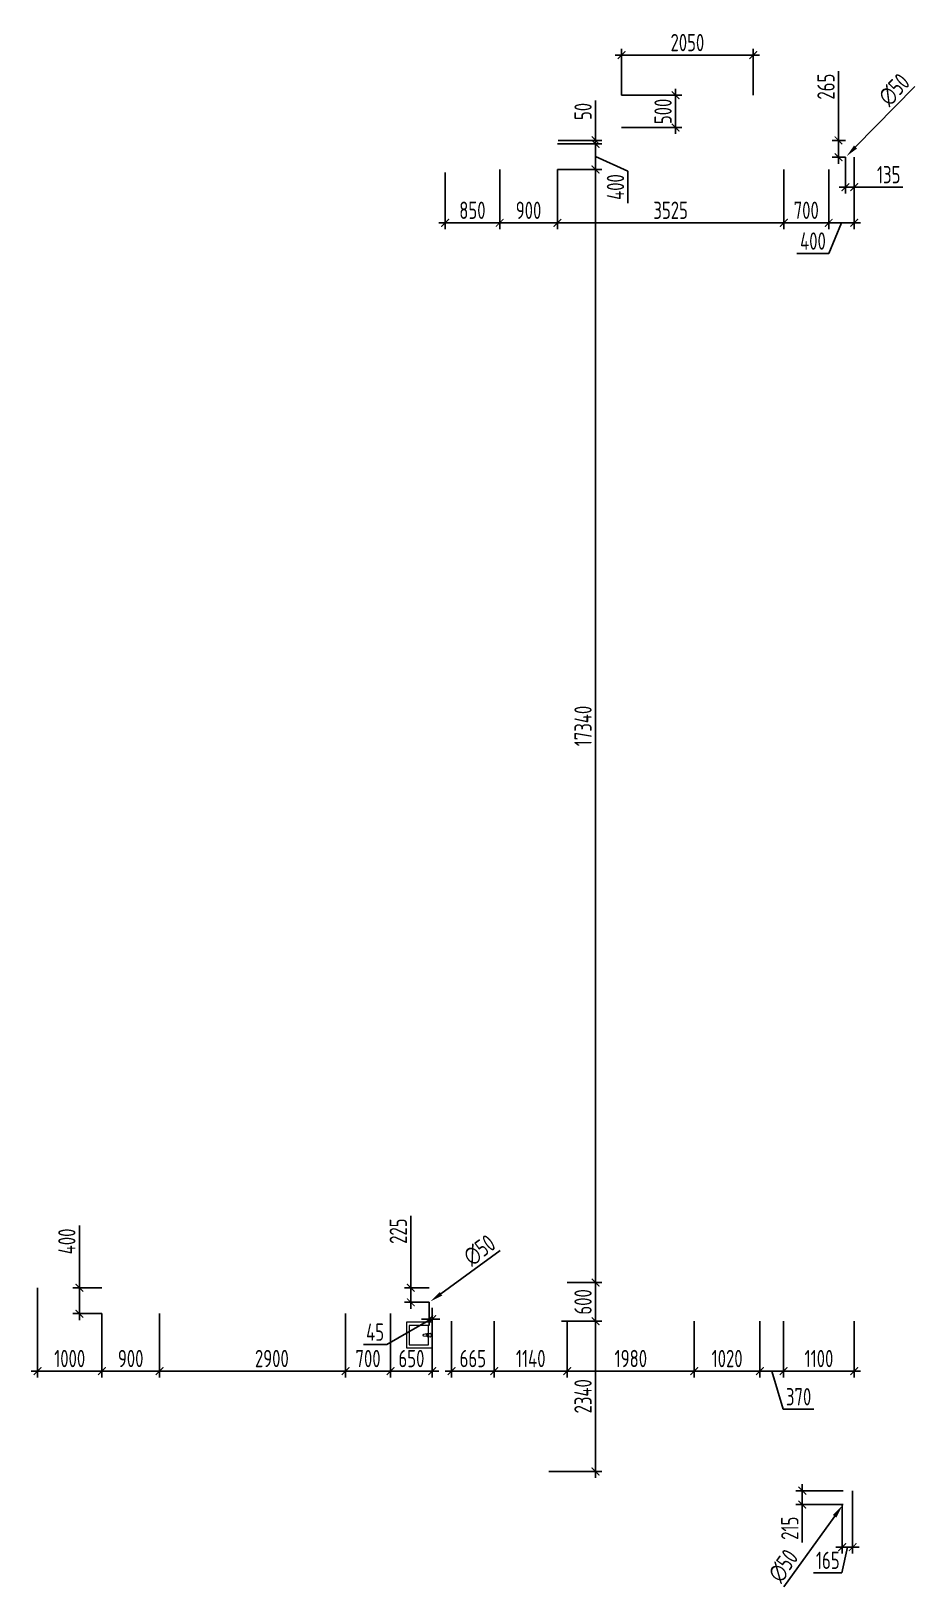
# Model space of a CAD drawing. Header units: millimetres. Extents: x -346952 to 536090, y 55086 to 131231.
# Drawn here: x -76866 to -63020, y 59866 to 84186 of the extents above; entities that cross this region are included whole.
import ezdxf

# ---------------------------------------------------------------- set-up
doc = ezdxf.new("R2010")
doc.units = ezdxf.units.MM
doc.layers.add('АР_Размеры нов.', color=15, linetype='Continuous', lineweight=0)
doc.layers.add('Сан.техника', color=153, linetype='Continuous', lineweight=9)
doc.layers.add('РАЗМЕРЫ КРОВЛИ ОВ', color=204, linetype='Continuous')
doc.layers.get('0').off()
doc.layers.get('АР_Размеры нов.').off()
doc.styles.add('ISOCPEUR', font='isocpeur.ttf', dxfattribs={"width": 0.7})
doc.dimstyles.new('R_100', dxfattribs={"dimtxt": 270, "dimasz": 120, "dimexe": 100, "dimexo": 0, "dimgap": 60, "dimtad": 1, "dimdec": 0, "dimrnd": 5, "dimzin": 0, "dimdsep": 46, "dimtxsty": 'ISOCPEUR', "dimblk": 'ARCHTICK', "dimcen": 0, "dimdle": 100, "dimclrd": 256, "dimclre": 256, "dimclrt": 256, "dimadec": 0, "dimazin": 0, "dimtfac": 2, "dimtdec": 0, "dimtofl": 0, "dimtmove": 1, "dimatfit": 3, "dimfxl": 1, "dimtvp": 3, "dimtolj": 1, "dimtzin": 0, "dimarcsym": 0})

# ---------------------------------------------------------------- blocks, each defined once
blk = doc.blocks.new('сан.техника')
at = {"layer": 'Сан.техника', "linetype": 'Continuous', "lineweight": 5}
for p, q in [((-27, 168), (-79, 161)), ((-27, 168), (-79, 161)), ((-79, 139), (-27, 132)), ((-79, 139), (-27, 132)), ((25, 175), (-17, 171)), ((25, 175), (-17, 171)), ((-17, 129), (25, 125)), ((-17, 129), (25, 125)), ((-15, 164), (0, 164)), ((-15, 164), (0, 164)), ((0, 136), (-15, 136)), ((0, 136), (-15, 136)), ((0, 164), (0, 136)), ((0, 164), (0, 136))]:
    blk.add_line(p, q, dxfattribs=at)
for points in [[(59, 350), (-341, 350), (-341, -50), (59, -50)], [(0, 300), (-300, 300), (-300, 0), (0, 0)], [(0, 300), (-300, 300), (-300, 0), (0, 0)]]:
    blk.add_lwpolyline(points, close=True, dxfattribs=at)
for centre, radius, start, end in [((-78, 150), 11.2, 97.1386, 262.8608), ((-78, 150), 11.2, 97.1386, 262.8608), ((-15, 150), 21.1, 122.7707, 237.2287), ((-15, 150), 21.1, 122.7707, 237.2287), ((-15, 150), 13.6, 89.9997, 269.9997), ((-15, 150), 13.6, 89.9997, 269.9997), ((-15, 150), 21.1, 95.1693, 122.7707), ((-15, 150), 21.1, 95.1693, 122.7707), ((-15, 150), 21.1, 237.2287, 264.8301), ((-15, 150), 21.1, 237.2287, 264.8301), ((25, 150), 25, 269.9997, 89.9997), ((25, 150), 25, 269.9997, 89.9997)]:
    blk.add_arc(centre, radius, start, end, dxfattribs=at)
blk = doc.blocks.new('*D3092')
at = {"layer": 'РАЗМЕРЫ КРОВЛИ ОВ', "lineweight": -2, "transparency": 16777216}
blk.add_line((-69556, 65194), (-70481, 64522), dxfattribs=at)
at = {"layer": 'РАЗМЕРЫ КРОВЛИ ОВ', "transparency": 16777216}
blk.add_solid([(-70500, 64549), (-70461, 64495), (-70642, 64404)], dxfattribs=at)
at = {"layer": 'РАЗМЕРЫ КРОВЛИ ОВ', "transparency": 16777216, "insert": (-69880, 65200), "char_height": 270, "attachment_point": 5, "rotation": 36.0131, "style": 'ISOCPEUR'}
blk.add_mtext('\\A1;∅50', dxfattribs=at)
blk = doc.blocks.new('_ArchTick')
at = {"color": 0, "linetype": 'ByBlock', "const_width": 0.15}
blk.add_lwpolyline([(-0.5, -0.5), (0.5, 0.5)], dxfattribs=at)
blk = doc.blocks.new('*D3093')
at = {"layer": 'РАЗМЕРЫ КРОВЛИ ОВ', "lineweight": -2, "transparency": 16777216}
blk.add_line((-65140, 59961), (-64346, 61058), dxfattribs=at)
at = {"layer": 'РАЗМЕРЫ КРОВЛИ ОВ', "transparency": 16777216}
blk.add_solid([(-64373, 61077), (-64319, 61038), (-64229, 61220)], dxfattribs=at)
at = {"layer": 'РАЗМЕРЫ КРОВЛИ ОВ', "transparency": 16777216, "insert": (-65146, 60285), "char_height": 270, "attachment_point": 5, "rotation": 54.1047, "style": 'ISOCPEUR'}
blk.add_mtext('\\A1;∅50', dxfattribs=at)
blk = doc.blocks.new('*D3125')
at = {"layer": 'РАЗМЕРЫ КРОВЛИ ОВ', "lineweight": -2, "transparency": 16777216}
for p, q in [((-64178, 82223), (-64178, 81657)), ((-64041, 82223), (-64041, 81657)), ((-64278, 81757), (-63941, 81757)), ((-63283, 81757), (-64041, 81757))]:
    blk.add_line(p, q, dxfattribs=at)
at = {"layer": 'РАЗМЕРЫ КРОВЛИ ОВ', "lineweight": -2, "transparency": 16777216, "xscale": 120, "yscale": 120, "zscale": 120, "rotation": 180}
blk.add_blockref('_ArchTick', (-64178, 81757), dxfattribs=at)
at = {"layer": 'РАЗМЕРЫ КРОВЛИ ОВ', "lineweight": -2, "transparency": 16777216, "xscale": 120, "yscale": 120, "zscale": 120}
blk.add_blockref('_ArchTick', (-64041, 81757), dxfattribs=at)
at = {"layer": 'РАЗМЕРЫ КРОВЛИ ОВ', "transparency": 16777216, "insert": (-63504, 81952), "char_height": 270, "attachment_point": 5, "style": 'ISOCPEUR'}
blk.add_mtext('\\A1;135', dxfattribs=at)
blk = doc.blocks.new('*D3124')
at = {"layer": 'РАЗМЕРЫ КРОВЛИ ОВ', "lineweight": -2, "transparency": 16777216}
for p, q in [((-64286, 83563), (-64286, 82486)), ((-64178, 82486), (-64386, 82486)), ((-64286, 82123), (-64286, 82586)), ((-64178, 82223), (-64386, 82223))]:
    blk.add_line(p, q, dxfattribs=at)
at = {"layer": 'РАЗМЕРЫ КРОВЛИ ОВ', "lineweight": -2, "transparency": 16777216, "xscale": 120, "yscale": 120, "zscale": 120}
for p, rotation in [((-64286, 82486), 90), ((-64286, 82223), 270)]:
    blk.add_blockref('_ArchTick', p, dxfattribs=dict(at, rotation=rotation))
at = {"layer": 'РАЗМЕРЫ КРОВЛИ ОВ', "transparency": 16777216, "insert": (-64481, 83323), "char_height": 270, "attachment_point": 5, "rotation": 90, "style": 'ISOCPEUR'}
blk.add_mtext('\\A1;265', dxfattribs=at)
blk = doc.blocks.new('*D3126')
at = {"layer": 'РАЗМЕРЫ КРОВЛИ ОВ', "lineweight": -2, "transparency": 16777216}
blk.add_line((-63098, 83323), (-64020, 82383), dxfattribs=at)
at = {"layer": 'РАЗМЕРЫ КРОВЛИ ОВ', "transparency": 16777216}
blk.add_solid([(-64044, 82406), (-63996, 82360), (-64160, 82240)], dxfattribs=at)
at = {"layer": 'РАЗМЕРЫ КРОВЛИ ОВ', "transparency": 16777216, "insert": (-63418, 83275), "char_height": 270, "attachment_point": 5, "rotation": 45.5478, "style": 'ISOCPEUR'}
blk.add_mtext('\\A1;∅50', dxfattribs=at)
blk = doc.blocks.new('*D3222')
at = {"layer": 'РАЗМЕРЫ КРОВЛИ ОВ', "lineweight": -2, "transparency": 16777216}
for p, q in [((-68072, 81933), (-68072, 82533)), ((-68666, 82433), (-67972, 82433)), ((-68072, 82233), (-67567, 82008)), ((-68666, 82033), (-67972, 82033)), ((-67567, 82008), (-67567, 81510))]:
    blk.add_line(p, q, dxfattribs=at)
at = {"layer": 'РАЗМЕРЫ КРОВЛИ ОВ', "lineweight": -2, "transparency": 16777216, "xscale": 120, "yscale": 120, "zscale": 120}
for p, rotation in [((-68072, 82433), 90), ((-68072, 82033), 270)]:
    blk.add_blockref('_ArchTick', p, dxfattribs=dict(at, rotation=rotation))
at = {"layer": 'РАЗМЕРЫ КРОВЛИ ОВ', "transparency": 16777216, "insert": (-67762, 81759), "char_height": 270, "attachment_point": 5, "rotation": 90, "style": 'ISOCPEUR'}
blk.add_mtext('\\A1;400', dxfattribs=at)
blk = doc.blocks.new('*D3223')
at = {"layer": 'РАЗМЕРЫ КРОВЛИ ОВ', "lineweight": -2, "transparency": 16777216}
for p, q in [((-68072, 83109), (-68072, 82486)), ((-68652, 82486), (-67972, 82486)), ((-68072, 82486), (-68072, 82606)), ((-68072, 82433), (-68072, 82486)), ((-68666, 82433), (-67972, 82433)), ((-68072, 82433), (-68072, 82313))]:
    blk.add_line(p, q, dxfattribs=at)
at = {"layer": 'РАЗМЕРЫ КРОВЛИ ОВ', "lineweight": -2, "transparency": 16777216, "xscale": 120, "yscale": 120, "zscale": 120}
for p, rotation in [((-68072, 82486), 270), ((-68072, 82433), 90)]:
    blk.add_blockref('_ArchTick', p, dxfattribs=dict(at, rotation=rotation))
at = {"layer": 'РАЗМЕРЫ КРОВЛИ ОВ', "transparency": 16777216, "insert": (-68267, 82936), "char_height": 270, "attachment_point": 5, "rotation": 90, "style": 'ISOCPEUR'}
blk.add_mtext('\\A1;50', dxfattribs=at)
blk = doc.blocks.new('*D3224')
at = {"layer": 'РАЗМЕРЫ КРОВЛИ ОВ', "lineweight": -2, "transparency": 16777216}
for p, q in [((-70416, 81984), (-70416, 81102)), ((-69566, 82033), (-69566, 81102)), ((-69466, 81202), (-70516, 81202))]:
    blk.add_line(p, q, dxfattribs=at)
at = {"layer": 'РАЗМЕРЫ КРОВЛИ ОВ', "lineweight": -2, "transparency": 16777216, "xscale": 120, "yscale": 120, "zscale": 120, "rotation": 180}
blk.add_blockref('_ArchTick', (-70416, 81202), dxfattribs=at)
at = {"layer": 'РАЗМЕРЫ КРОВЛИ ОВ', "lineweight": -2, "transparency": 16777216, "xscale": 120, "yscale": 120, "zscale": 120}
blk.add_blockref('_ArchTick', (-69566, 81202), dxfattribs=at)
at = {"layer": 'РАЗМЕРЫ КРОВЛИ ОВ', "transparency": 16777216, "insert": (-69991, 81397), "char_height": 270, "attachment_point": 5, "style": 'ISOCPEUR'}
blk.add_mtext('\\A1;850', dxfattribs=at)
blk = doc.blocks.new('*D3225')
at = {"layer": 'РАЗМЕРЫ КРОВЛИ ОВ', "lineweight": -2, "transparency": 16777216}
for p, q in [((-69566, 82033), (-69566, 81102)), ((-68666, 82033), (-68666, 81102)), ((-69666, 81202), (-68566, 81202))]:
    blk.add_line(p, q, dxfattribs=at)
at = {"layer": 'РАЗМЕРЫ КРОВЛИ ОВ', "lineweight": -2, "transparency": 16777216, "xscale": 120, "yscale": 120, "zscale": 120, "rotation": 180}
blk.add_blockref('_ArchTick', (-69566, 81202), dxfattribs=at)
at = {"layer": 'РАЗМЕРЫ КРОВЛИ ОВ', "lineweight": -2, "transparency": 16777216, "xscale": 120, "yscale": 120, "zscale": 120}
blk.add_blockref('_ArchTick', (-68666, 81202), dxfattribs=at)
at = {"layer": 'РАЗМЕРЫ КРОВЛИ ОВ', "transparency": 16777216, "insert": (-69116, 81397), "char_height": 270, "attachment_point": 5, "style": 'ISOCPEUR'}
blk.add_mtext('\\A1;900', dxfattribs=at)
blk = doc.blocks.new('*D3226')
at = {"layer": 'РАЗМЕРЫ КРОВЛИ ОВ', "lineweight": -2, "transparency": 16777216}
for p, q in [((-68666, 82033), (-68666, 81102)), ((-65139, 82033), (-65139, 81102)), ((-68766, 81202), (-65039, 81202))]:
    blk.add_line(p, q, dxfattribs=at)
at = {"layer": 'РАЗМЕРЫ КРОВЛИ ОВ', "lineweight": -2, "transparency": 16777216, "xscale": 120, "yscale": 120, "zscale": 120, "rotation": 180}
blk.add_blockref('_ArchTick', (-68666, 81202), dxfattribs=at)
at = {"layer": 'РАЗМЕРЫ КРОВЛИ ОВ', "lineweight": -2, "transparency": 16777216, "xscale": 120, "yscale": 120, "zscale": 120}
blk.add_blockref('_ArchTick', (-65139, 81202), dxfattribs=at)
at = {"layer": 'РАЗМЕРЫ КРОВЛИ ОВ', "transparency": 16777216, "insert": (-66902, 81397), "char_height": 270, "attachment_point": 5, "style": 'ISOCPEUR'}
blk.add_mtext('\\A1;3525', dxfattribs=at)
blk = doc.blocks.new('*D3227')
at = {"layer": 'РАЗМЕРЫ КРОВЛИ ОВ', "lineweight": -2, "transparency": 16777216}
for p, q in [((-65139, 82033), (-65139, 81102)), ((-64439, 82033), (-64439, 81102)), ((-65239, 81202), (-64339, 81202))]:
    blk.add_line(p, q, dxfattribs=at)
at = {"layer": 'РАЗМЕРЫ КРОВЛИ ОВ', "lineweight": -2, "transparency": 16777216, "xscale": 120, "yscale": 120, "zscale": 120, "rotation": 180}
blk.add_blockref('_ArchTick', (-65139, 81202), dxfattribs=at)
at = {"layer": 'РАЗМЕРЫ КРОВЛИ ОВ', "lineweight": -2, "transparency": 16777216, "xscale": 120, "yscale": 120, "zscale": 120}
blk.add_blockref('_ArchTick', (-64439, 81202), dxfattribs=at)
at = {"layer": 'РАЗМЕРЫ КРОВЛИ ОВ', "transparency": 16777216, "insert": (-64789, 81397), "char_height": 270, "attachment_point": 5, "style": 'ISOCPEUR'}
blk.add_mtext('\\A1;700', dxfattribs=at)
blk = doc.blocks.new('*D3228')
at = {"layer": 'РАЗМЕРЫ КРОВЛИ ОВ', "lineweight": -2, "transparency": 16777216}
for p, q in [((-64439, 82033), (-64439, 81102)), ((-64041, 81903), (-64041, 81102)), ((-64539, 81202), (-63941, 81202)), ((-64240, 81202), (-64435, 80723)), ((-64435, 80723), (-64933, 80723))]:
    blk.add_line(p, q, dxfattribs=at)
at = {"layer": 'РАЗМЕРЫ КРОВЛИ ОВ', "lineweight": -2, "transparency": 16777216, "xscale": 120, "yscale": 120, "zscale": 120, "rotation": 180}
blk.add_blockref('_ArchTick', (-64439, 81202), dxfattribs=at)
at = {"layer": 'РАЗМЕРЫ КРОВЛИ ОВ', "lineweight": -2, "transparency": 16777216, "xscale": 120, "yscale": 120, "zscale": 120}
blk.add_blockref('_ArchTick', (-64041, 81202), dxfattribs=at)
at = {"layer": 'РАЗМЕРЫ КРОВЛИ ОВ', "transparency": 16777216, "insert": (-64684, 80918), "char_height": 270, "attachment_point": 5, "style": 'ISOCPEUR'}
blk.add_mtext('\\A1;400', dxfattribs=at)
blk = doc.blocks.new('*D3281')
at = {"layer": 'РАЗМЕРЫ КРОВЛИ ОВ', "lineweight": -2, "transparency": 16777216}
for p, q in [((-76766, 64616), (-76766, 63219)), ((-75765, 64215), (-75765, 63219)), ((-76866, 63319), (-75665, 63319))]:
    blk.add_line(p, q, dxfattribs=at)
at = {"layer": 'РАЗМЕРЫ КРОВЛИ ОВ', "lineweight": -2, "transparency": 16777216, "xscale": 120, "yscale": 120, "zscale": 120, "rotation": 180}
blk.add_blockref('_ArchTick', (-76766, 63319), dxfattribs=at)
at = {"layer": 'РАЗМЕРЫ КРОВЛИ ОВ', "lineweight": -2, "transparency": 16777216, "xscale": 120, "yscale": 120, "zscale": 120}
blk.add_blockref('_ArchTick', (-75765, 63319), dxfattribs=at)
at = {"layer": 'РАЗМЕРЫ КРОВЛИ ОВ', "transparency": 16777216, "insert": (-76266, 63514), "char_height": 270, "attachment_point": 5, "style": 'ISOCPEUR'}
blk.add_mtext('\\A1;1000', dxfattribs=at)
blk = doc.blocks.new('*D3282')
at = {"layer": 'РАЗМЕРЫ КРОВЛИ ОВ', "lineweight": -2, "transparency": 16777216}
for p, q in [((-75765, 64215), (-75765, 63219)), ((-74866, 64215), (-74866, 63219)), ((-75865, 63319), (-74766, 63319))]:
    blk.add_line(p, q, dxfattribs=at)
at = {"layer": 'РАЗМЕРЫ КРОВЛИ ОВ', "lineweight": -2, "transparency": 16777216, "xscale": 120, "yscale": 120, "zscale": 120, "rotation": 180}
blk.add_blockref('_ArchTick', (-75765, 63319), dxfattribs=at)
at = {"layer": 'РАЗМЕРЫ КРОВЛИ ОВ', "lineweight": -2, "transparency": 16777216, "xscale": 120, "yscale": 120, "zscale": 120}
blk.add_blockref('_ArchTick', (-74866, 63319), dxfattribs=at)
at = {"layer": 'РАЗМЕРЫ КРОВЛИ ОВ', "transparency": 16777216, "insert": (-75316, 63514), "char_height": 270, "attachment_point": 5, "style": 'ISOCPEUR'}
blk.add_mtext('\\A1;900', dxfattribs=at)
blk = doc.blocks.new('*D3283')
at = {"layer": 'РАЗМЕРЫ КРОВЛИ ОВ', "lineweight": -2, "transparency": 16777216}
for p, q in [((-74866, 64215), (-74866, 63219)), ((-71967, 64213), (-71967, 63219)), ((-74966, 63319), (-71867, 63319))]:
    blk.add_line(p, q, dxfattribs=at)
at = {"layer": 'РАЗМЕРЫ КРОВЛИ ОВ', "lineweight": -2, "transparency": 16777216, "xscale": 120, "yscale": 120, "zscale": 120, "rotation": 180}
blk.add_blockref('_ArchTick', (-74866, 63319), dxfattribs=at)
at = {"layer": 'РАЗМЕРЫ КРОВЛИ ОВ', "lineweight": -2, "transparency": 16777216, "xscale": 120, "yscale": 120, "zscale": 120}
blk.add_blockref('_ArchTick', (-71967, 63319), dxfattribs=at)
at = {"layer": 'РАЗМЕРЫ КРОВЛИ ОВ', "transparency": 16777216, "insert": (-73116, 63514), "char_height": 270, "attachment_point": 5, "style": 'ISOCPEUR'}
blk.add_mtext('\\A1;2900', dxfattribs=at)
blk = doc.blocks.new('*D3284')
at = {"layer": 'РАЗМЕРЫ КРОВЛИ ОВ', "lineweight": -2, "transparency": 16777216}
for p, q in [((-71967, 64213), (-71967, 63219)), ((-71267, 64215), (-71267, 63219)), ((-72067, 63319), (-71167, 63319))]:
    blk.add_line(p, q, dxfattribs=at)
at = {"layer": 'РАЗМЕРЫ КРОВЛИ ОВ', "lineweight": -2, "transparency": 16777216, "xscale": 120, "yscale": 120, "zscale": 120, "rotation": 180}
blk.add_blockref('_ArchTick', (-71967, 63319), dxfattribs=at)
at = {"layer": 'РАЗМЕРЫ КРОВЛИ ОВ', "lineweight": -2, "transparency": 16777216, "xscale": 120, "yscale": 120, "zscale": 120}
blk.add_blockref('_ArchTick', (-71267, 63319), dxfattribs=at)
at = {"layer": 'РАЗМЕРЫ КРОВЛИ ОВ', "transparency": 16777216, "insert": (-71617, 63514), "char_height": 270, "attachment_point": 5, "style": 'ISOCPEUR'}
blk.add_mtext('\\A1;700', dxfattribs=at)
blk = doc.blocks.new('*D3285')
at = {"layer": 'РАЗМЕРЫ КРОВЛИ ОВ', "lineweight": -2, "transparency": 16777216}
for p, q in [((-71267, 64215), (-71267, 63219)), ((-70616, 64197), (-70616, 63219)), ((-71367, 63319), (-70516, 63319))]:
    blk.add_line(p, q, dxfattribs=at)
at = {"layer": 'РАЗМЕРЫ КРОВЛИ ОВ', "lineweight": -2, "transparency": 16777216, "xscale": 120, "yscale": 120, "zscale": 120, "rotation": 180}
blk.add_blockref('_ArchTick', (-71267, 63319), dxfattribs=at)
at = {"layer": 'РАЗМЕРЫ КРОВЛИ ОВ', "lineweight": -2, "transparency": 16777216, "xscale": 120, "yscale": 120, "zscale": 120}
blk.add_blockref('_ArchTick', (-70616, 63319), dxfattribs=at)
at = {"layer": 'РАЗМЕРЫ КРОВЛИ ОВ', "transparency": 16777216, "insert": (-70941, 63514), "char_height": 270, "attachment_point": 5, "style": 'ISOCPEUR'}
blk.add_mtext('\\A1;650', dxfattribs=at)
blk = doc.blocks.new('*D3286')
at = {"layer": 'РАЗМЕРЫ КРОВЛИ ОВ', "lineweight": -2, "transparency": 16777216}
for p, q in [((-76115, 65587), (-76115, 64615)), ((-76115, 64113), (-76115, 64715)), ((-75766, 64615), (-76215, 64615)), ((-75766, 64213), (-76215, 64213))]:
    blk.add_line(p, q, dxfattribs=at)
at = {"layer": 'РАЗМЕРЫ КРОВЛИ ОВ', "lineweight": -2, "transparency": 16777216, "xscale": 120, "yscale": 120, "zscale": 120}
for p, rotation in [((-76115, 64615), 90), ((-76115, 64213), 270)]:
    blk.add_blockref('_ArchTick', p, dxfattribs=dict(at, rotation=rotation))
at = {"layer": 'РАЗМЕРЫ КРОВЛИ ОВ', "transparency": 16777216, "insert": (-76310, 65338), "char_height": 270, "attachment_point": 5, "rotation": 90, "style": 'ISOCPEUR'}
blk.add_mtext('\\A1;400', dxfattribs=at)
blk = doc.blocks.new('*D3287')
at = {"layer": 'РАЗМЕРЫ КРОВЛИ ОВ', "lineweight": -2, "transparency": 16777216}
for p, q in [((-70951, 65738), (-70951, 64616)), ((-70951, 64290), (-70951, 64716)), ((-70663, 64616), (-71051, 64616)), ((-70663, 64390), (-71051, 64390))]:
    blk.add_line(p, q, dxfattribs=at)
at = {"layer": 'РАЗМЕРЫ КРОВЛИ ОВ', "lineweight": -2, "transparency": 16777216, "xscale": 120, "yscale": 120, "zscale": 120}
for p, rotation in [((-70951, 64616), 90), ((-70951, 64390), 270)]:
    blk.add_blockref('_ArchTick', p, dxfattribs=dict(at, rotation=rotation))
at = {"layer": 'РАЗМЕРЫ КРОВЛИ ОВ', "transparency": 16777216, "insert": (-71146, 65498), "char_height": 270, "attachment_point": 5, "rotation": 90, "style": 'ISOCPEUR'}
blk.add_mtext('\\A1;225', dxfattribs=at)
blk = doc.blocks.new('*D3288')
at = {"layer": 'РАЗМЕРЫ КРОВЛИ ОВ', "lineweight": -2, "transparency": 16777216}
for p, q in [((-70663, 64390), (-70663, 64028)), ((-70616, 64303), (-70616, 64028)), ((-70639, 64128), (-71324, 63730)), ((-70663, 64128), (-70783, 64128)), ((-70663, 64128), (-70616, 64128)), ((-70616, 64128), (-70496, 64128)), ((-71324, 63730), (-71690, 63730))]:
    blk.add_line(p, q, dxfattribs=at)
at = {"layer": 'РАЗМЕРЫ КРОВЛИ ОВ', "lineweight": -2, "transparency": 16777216, "xscale": 120, "yscale": 120, "zscale": 120}
blk.add_blockref('_ArchTick', (-70663, 64128), dxfattribs=at)
at = {"layer": 'РАЗМЕРЫ КРОВЛИ ОВ', "lineweight": -2, "transparency": 16777216, "xscale": 120, "yscale": 120, "zscale": 120, "rotation": 180}
blk.add_blockref('_ArchTick', (-70616, 64128), dxfattribs=at)
at = {"layer": 'РАЗМЕРЫ КРОВЛИ ОВ', "transparency": 16777216, "insert": (-71507, 63925), "char_height": 270, "attachment_point": 5, "style": 'ISOCPEUR'}
blk.add_mtext('\\A1;45', dxfattribs=at)
blk = doc.blocks.new('*D3289')
at = {"layer": 'РАЗМЕРЫ КРОВЛИ ОВ', "lineweight": -2, "transparency": 16777216}
for p, q in [((-70316, 64096), (-70316, 63219)), ((-69652, 64096), (-69652, 63219)), ((-69552, 63319), (-70416, 63319))]:
    blk.add_line(p, q, dxfattribs=at)
at = {"layer": 'РАЗМЕРЫ КРОВЛИ ОВ', "lineweight": -2, "transparency": 16777216, "xscale": 120, "yscale": 120, "zscale": 120, "rotation": 180}
blk.add_blockref('_ArchTick', (-70316, 63319), dxfattribs=at)
at = {"layer": 'РАЗМЕРЫ КРОВЛИ ОВ', "lineweight": -2, "transparency": 16777216, "xscale": 120, "yscale": 120, "zscale": 120}
blk.add_blockref('_ArchTick', (-69652, 63319), dxfattribs=at)
at = {"layer": 'РАЗМЕРЫ КРОВЛИ ОВ', "transparency": 16777216, "insert": (-69984, 63514), "char_height": 270, "attachment_point": 5, "style": 'ISOCPEUR'}
blk.add_mtext('\\A1;665', dxfattribs=at)
blk = doc.blocks.new('*D3290')
at = {"layer": 'РАЗМЕРЫ КРОВЛИ ОВ', "lineweight": -2, "transparency": 16777216}
for p, q in [((-69652, 64096), (-69652, 63219)), ((-68512, 64096), (-68512, 63219)), ((-69752, 63319), (-68412, 63319))]:
    blk.add_line(p, q, dxfattribs=at)
at = {"layer": 'РАЗМЕРЫ КРОВЛИ ОВ', "lineweight": -2, "transparency": 16777216, "xscale": 120, "yscale": 120, "zscale": 120, "rotation": 180}
blk.add_blockref('_ArchTick', (-69652, 63319), dxfattribs=at)
at = {"layer": 'РАЗМЕРЫ КРОВЛИ ОВ', "lineweight": -2, "transparency": 16777216, "xscale": 120, "yscale": 120, "zscale": 120}
blk.add_blockref('_ArchTick', (-68512, 63319), dxfattribs=at)
at = {"layer": 'РАЗМЕРЫ КРОВЛИ ОВ', "transparency": 16777216, "insert": (-69082, 63514), "char_height": 270, "attachment_point": 5, "style": 'ISOCPEUR'}
blk.add_mtext('\\A1;1140', dxfattribs=at)
blk = doc.blocks.new('*D3291')
at = {"layer": 'РАЗМЕРЫ КРОВЛИ ОВ', "lineweight": -2, "transparency": 16777216}
for p, q in [((-68512, 64096), (-68512, 63219)), ((-66533, 64096), (-66533, 63219)), ((-68612, 63319), (-66433, 63319))]:
    blk.add_line(p, q, dxfattribs=at)
at = {"layer": 'РАЗМЕРЫ КРОВЛИ ОВ', "lineweight": -2, "transparency": 16777216, "xscale": 120, "yscale": 120, "zscale": 120, "rotation": 180}
blk.add_blockref('_ArchTick', (-68512, 63319), dxfattribs=at)
at = {"layer": 'РАЗМЕРЫ КРОВЛИ ОВ', "lineweight": -2, "transparency": 16777216, "xscale": 120, "yscale": 120, "zscale": 120}
blk.add_blockref('_ArchTick', (-66533, 63319), dxfattribs=at)
at = {"layer": 'РАЗМЕРЫ КРОВЛИ ОВ', "transparency": 16777216, "insert": (-67522, 63514), "char_height": 270, "attachment_point": 5, "style": 'ISOCPEUR'}
blk.add_mtext('\\A1;1980', dxfattribs=at)
blk = doc.blocks.new('*D3292')
at = {"layer": 'РАЗМЕРЫ КРОВЛИ ОВ', "lineweight": -2, "transparency": 16777216}
for p, q in [((-66533, 64096), (-66533, 63219)), ((-65512, 64096), (-65512, 63219)), ((-66633, 63319), (-65412, 63319))]:
    blk.add_line(p, q, dxfattribs=at)
at = {"layer": 'РАЗМЕРЫ КРОВЛИ ОВ', "lineweight": -2, "transparency": 16777216, "xscale": 120, "yscale": 120, "zscale": 120, "rotation": 180}
blk.add_blockref('_ArchTick', (-66533, 63319), dxfattribs=at)
at = {"layer": 'РАЗМЕРЫ КРОВЛИ ОВ', "lineweight": -2, "transparency": 16777216, "xscale": 120, "yscale": 120, "zscale": 120}
blk.add_blockref('_ArchTick', (-65512, 63319), dxfattribs=at)
at = {"layer": 'РАЗМЕРЫ КРОВЛИ ОВ', "transparency": 16777216, "insert": (-66022, 63514), "char_height": 270, "attachment_point": 5, "style": 'ISOCPEUR'}
blk.add_mtext('\\A1;1020', dxfattribs=at)
blk = doc.blocks.new('*D3293')
at = {"layer": 'РАЗМЕРЫ КРОВЛИ ОВ', "lineweight": -2, "transparency": 16777216}
for p, q in [((-65512, 64096), (-65512, 63219)), ((-65141, 64096), (-65141, 63219)), ((-65612, 63319), (-65041, 63319)), ((-65326, 63319), (-65148, 62724)), ((-65148, 62724), (-64669, 62724))]:
    blk.add_line(p, q, dxfattribs=at)
at = {"layer": 'РАЗМЕРЫ КРОВЛИ ОВ', "lineweight": -2, "transparency": 16777216, "xscale": 120, "yscale": 120, "zscale": 120, "rotation": 180}
blk.add_blockref('_ArchTick', (-65512, 63319), dxfattribs=at)
at = {"layer": 'РАЗМЕРЫ КРОВЛИ ОВ', "lineweight": -2, "transparency": 16777216, "xscale": 120, "yscale": 120, "zscale": 120}
blk.add_blockref('_ArchTick', (-65141, 63319), dxfattribs=at)
at = {"layer": 'РАЗМЕРЫ КРОВЛИ ОВ', "transparency": 16777216, "insert": (-64908, 62919), "char_height": 270, "attachment_point": 5, "style": 'ISOCPEUR'}
blk.add_mtext('\\A1;370', dxfattribs=at)
blk = doc.blocks.new('*D3294')
at = {"layer": 'РАЗМЕРЫ КРОВЛИ ОВ', "lineweight": -2, "transparency": 16777216}
for p, q in [((-65141, 64096), (-65141, 63219)), ((-64041, 64096), (-64041, 63219)), ((-65241, 63319), (-63941, 63319))]:
    blk.add_line(p, q, dxfattribs=at)
at = {"layer": 'РАЗМЕРЫ КРОВЛИ ОВ', "lineweight": -2, "transparency": 16777216, "xscale": 120, "yscale": 120, "zscale": 120, "rotation": 180}
blk.add_blockref('_ArchTick', (-65141, 63319), dxfattribs=at)
at = {"layer": 'РАЗМЕРЫ КРОВЛИ ОВ', "lineweight": -2, "transparency": 16777216, "xscale": 120, "yscale": 120, "zscale": 120}
blk.add_blockref('_ArchTick', (-64041, 63319), dxfattribs=at)
at = {"layer": 'РАЗМЕРЫ КРОВЛИ ОВ', "transparency": 16777216, "insert": (-64591, 63514), "char_height": 270, "attachment_point": 5, "style": 'ISOCPEUR'}
blk.add_mtext('\\A1;1100', dxfattribs=at)
blk = doc.blocks.new('*D3295')
at = {"layer": 'РАЗМЕРЫ КРОВЛИ ОВ', "lineweight": -2, "transparency": 16777216}
for p, q in [((-68601, 64096), (-67972, 64096)), ((-68072, 61656), (-68072, 64196)), ((-68801, 61756), (-67972, 61756))]:
    blk.add_line(p, q, dxfattribs=at)
at = {"layer": 'РАЗМЕРЫ КРОВЛИ ОВ', "lineweight": -2, "transparency": 16777216, "xscale": 120, "yscale": 120, "zscale": 120}
for p, rotation in [((-68072, 64096), 90), ((-68072, 61756), 270)]:
    blk.add_blockref('_ArchTick', p, dxfattribs=dict(at, rotation=rotation))
at = {"layer": 'РАЗМЕРЫ КРОВЛИ ОВ', "transparency": 16777216, "insert": (-68267, 62926), "char_height": 270, "attachment_point": 5, "rotation": 90, "style": 'ISOCPEUR'}
blk.add_mtext('\\A1;2340', dxfattribs=at)
blk = doc.blocks.new('*D3296')
at = {"layer": 'РАЗМЕРЫ КРОВЛИ ОВ', "lineweight": -2, "transparency": 16777216}
for p, q in [((-68512, 64696), (-67972, 64696)), ((-68072, 63996), (-68072, 64796)), ((-68601, 64096), (-67972, 64096))]:
    blk.add_line(p, q, dxfattribs=at)
at = {"layer": 'РАЗМЕРЫ КРОВЛИ ОВ', "lineweight": -2, "transparency": 16777216, "xscale": 120, "yscale": 120, "zscale": 120}
for p, rotation in [((-68072, 64696), 90), ((-68072, 64096), 270)]:
    blk.add_blockref('_ArchTick', p, dxfattribs=dict(at, rotation=rotation))
at = {"layer": 'РАЗМЕРЫ КРОВЛИ ОВ', "transparency": 16777216, "insert": (-68267, 64396), "char_height": 270, "attachment_point": 5, "rotation": 90, "style": 'ISOCPEUR'}
blk.add_mtext('\\A1;600', dxfattribs=at)
blk = doc.blocks.new('*D3297')
at = {"layer": 'РАЗМЕРЫ КРОВЛИ ОВ', "lineweight": -2, "transparency": 16777216}
for p, q in [((-68600, 82033), (-67972, 82033)), ((-68072, 64596), (-68072, 82133)), ((-68446, 64696), (-67972, 64696))]:
    blk.add_line(p, q, dxfattribs=at)
at = {"layer": 'РАЗМЕРЫ КРОВЛИ ОВ', "lineweight": -2, "transparency": 16777216, "xscale": 120, "yscale": 120, "zscale": 120}
for p, rotation in [((-68072, 82033), 90), ((-68072, 64696), 270)]:
    blk.add_blockref('_ArchTick', p, dxfattribs=dict(at, rotation=rotation))
at = {"layer": 'РАЗМЕРЫ КРОВЛИ ОВ', "transparency": 16777216, "insert": (-68267, 73365), "char_height": 270, "attachment_point": 5, "rotation": 90, "style": 'ISOCPEUR'}
blk.add_mtext('\\A1;17340', dxfattribs=at)
blk = doc.blocks.new('*D3298')
at = {"layer": 'РАЗМЕРЫ КРОВЛИ ОВ', "lineweight": -2, "transparency": 16777216}
blk.add_line((-69556, 65194), (-70481, 64522), dxfattribs=at)
at = {"layer": 'РАЗМЕРЫ КРОВЛИ ОВ', "transparency": 16777216}
blk.add_solid([(-70500, 64549), (-70461, 64495), (-70642, 64404)], dxfattribs=at)
at = {"layer": 'РАЗМЕРЫ КРОВЛИ ОВ', "transparency": 16777216, "insert": (-69880, 65200), "char_height": 270, "attachment_point": 5, "rotation": 36.0131, "style": 'ISOCPEUR'}
blk.add_mtext('\\A1;∅50', dxfattribs=at)
blk = doc.blocks.new('*D3306')
at = {"layer": 'РАЗМЕРЫ КРОВЛИ ОВ', "lineweight": -2, "transparency": 16777216}
for p, q in [((-64066, 61456), (-64066, 60476)), ((-64229, 61240), (-64229, 60476)), ((-63966, 60576), (-64329, 60576)), ((-64148, 60576), (-64233, 60176)), ((-64233, 60176), (-64674, 60176))]:
    blk.add_line(p, q, dxfattribs=at)
at = {"layer": 'РАЗМЕРЫ КРОВЛИ ОВ', "lineweight": -2, "transparency": 16777216, "xscale": 120, "yscale": 120, "zscale": 120, "rotation": 180}
blk.add_blockref('_ArchTick', (-64229, 60576), dxfattribs=at)
at = {"layer": 'РАЗМЕРЫ КРОВЛИ ОВ', "lineweight": -2, "transparency": 16777216, "xscale": 120, "yscale": 120, "zscale": 120}
blk.add_blockref('_ArchTick', (-64066, 60576), dxfattribs=at)
at = {"layer": 'РАЗМЕРЫ КРОВЛИ ОВ', "transparency": 16777216, "insert": (-64453, 60371), "char_height": 270, "attachment_point": 5, "style": 'ISOCPEUR'}
blk.add_mtext('\\A1;165', dxfattribs=at)
blk = doc.blocks.new('*D3307')
at = {"layer": 'РАЗМЕРЫ КРОВЛИ ОВ', "lineweight": -2, "transparency": 16777216}
for p, q in [((-64850, 61140), (-64850, 61556)), ((-64214, 61456), (-64950, 61456)), ((-64214, 61240), (-64950, 61240)), ((-64850, 60651), (-64850, 61240))]:
    blk.add_line(p, q, dxfattribs=at)
at = {"layer": 'РАЗМЕРЫ КРОВЛИ ОВ', "lineweight": -2, "transparency": 16777216, "xscale": 120, "yscale": 120, "zscale": 120}
for p, rotation in [((-64850, 61456), 90), ((-64850, 61240), 270)]:
    blk.add_blockref('_ArchTick', p, dxfattribs=dict(at, rotation=rotation))
at = {"layer": 'РАЗМЕРЫ КРОВЛИ ОВ', "transparency": 16777216, "insert": (-65045, 60871), "char_height": 270, "attachment_point": 5, "rotation": 90, "style": 'ISOCPEUR'}
blk.add_mtext('\\A1;215', dxfattribs=at)
blk = doc.blocks.new('*D3539')
at = {"layer": 'РАЗМЕРЫ КРОВЛИ ОВ', "lineweight": -2, "transparency": 16777216}
for p, q in [((-67666, 83188), (-67666, 83914)), ((-65616, 83188), (-65616, 83914)), ((-65516, 83814), (-67766, 83814))]:
    blk.add_line(p, q, dxfattribs=at)
at = {"layer": 'РАЗМЕРЫ КРОВЛИ ОВ', "lineweight": -2, "transparency": 16777216, "xscale": 120, "yscale": 120, "zscale": 120, "rotation": 180}
blk.add_blockref('_ArchTick', (-67666, 83814), dxfattribs=at)
at = {"layer": 'РАЗМЕРЫ КРОВЛИ ОВ', "lineweight": -2, "transparency": 16777216, "xscale": 120, "yscale": 120, "zscale": 120}
blk.add_blockref('_ArchTick', (-65616, 83814), dxfattribs=at)
at = {"layer": 'РАЗМЕРЫ КРОВЛИ ОВ', "transparency": 16777216, "insert": (-66641, 84009), "char_height": 270, "attachment_point": 5, "style": 'ISOCPEUR'}
blk.add_mtext('\\A1;2050', dxfattribs=at)
blk = doc.blocks.new('*D3540')
at = {"layer": 'РАЗМЕРЫ КРОВЛИ ОВ', "lineweight": -2, "transparency": 16777216}
for p, q in [((-67666, 83188), (-66725, 83188)), ((-66825, 82586), (-66825, 83288)), ((-67666, 82686), (-66725, 82686))]:
    blk.add_line(p, q, dxfattribs=at)
at = {"layer": 'РАЗМЕРЫ КРОВЛИ ОВ', "lineweight": -2, "transparency": 16777216, "xscale": 120, "yscale": 120, "zscale": 120}
for p, rotation in [((-66825, 83188), 90), ((-66825, 82686), 270)]:
    blk.add_blockref('_ArchTick', p, dxfattribs=dict(at, rotation=rotation))
at = {"layer": 'РАЗМЕРЫ КРОВЛИ ОВ', "transparency": 16777216, "insert": (-67020, 82937), "char_height": 270, "attachment_point": 5, "rotation": 90, "style": 'ISOCPEUR'}
blk.add_mtext('\\A1;500', dxfattribs=at)

msp = doc.modelspace()

# ---------------------------------------------------------------- block references
at = {"layer": 'АР_Размеры нов.', "ltscale": 100}
msp.add_blockref('сан.техника', (-70674.7, 63728.2), dxfattribs=at)

# ---------------------------------------------------------------- dimensions: what is measured, and where the dimension line sits
at = {"layer": 'РАЗМЕРЫ КРОВЛИ ОВ'}
for base, p1, p2, picture, middle in [((-67665.9, 83813.6), (-65615.9, 83188.1), (-67665.9, 83188.1), '*D3539', (-66640.9, 84008.6)), ((-70415.7, 81201.5), (-69565.7, 82033.4), (-70415.7, 81983.7), '*D3224', (-69990.7, 81396.5)), ((-68665.7, 81201.5), (-69565.7, 82033.4), (-68665.7, 82033.4), '*D3225', (-69115.7, 81396.5)), ((-65138.5, 81201.5), (-68665.7, 82033.4), (-65138.5, 82033.4), '*D3226', (-66902.1, 81396.5)), ((-64438.5, 81201.5), (-65138.5, 82033.4), (-64438.5, 82033.4), '*D3227', (-64788.5, 81396.5)), ((-75765.4, 63319.1), (-76765.7, 64615.7), (-75765.4, 64214.6), '*D3281', (-76265.5, 63514.1)), ((-74865.7, 63319.1), (-75765.4, 64214.6), (-74865.7, 64214.6), '*D3282', (-75315.5, 63514.1)), ((-71267.1, 63319.1), (-71967.1, 64213.4), (-71267.1, 64214.6), '*D3284', (-71617.1, 63514.1)), ((-70615.7, 63319.1), (-71267.1, 64214.6), (-70615.7, 64197.3), '*D3285', (-70941.4, 63514.1)), ((-70315.7, 63319.1), (-69651.7, 64095.7), (-70315.7, 64095.7), '*D3289', (-69983.7, 63514.1)), ((-68511.8, 63319.1), (-69651.7, 64095.7), (-68511.8, 64095.7), '*D3290', (-69081.7, 63514.1)), ((-66532.9, 63319.1), (-68511.8, 64095.7), (-66532.9, 64095.7), '*D3291', (-67522.4, 63514.1)), ((-65511.8, 63319.1), (-66532.9, 64095.7), (-65511.8, 64095.7), '*D3292', (-66022.4, 63514.1)), ((-65140.7, 63319.1), (-65511.8, 64095.7), (-65140.7, 64095.7), '*D3293', (-65087.7, 62919.1)), ((-64040.7, 63319.1), (-65140.7, 64095.7), (-64040.7, 64095.7), '*D3294', (-64590.7, 63514.1))]:
    dim = msp.add_linear_dim(base=base, p1=p1, p2=p2, dimstyle='R_100', override={"dimpost": '\\X'}, dxfattribs=at)
    dim.commit()
    dim.dimension.update_dxf_attribs({"geometry": picture, "text_midpoint": middle})
for p1, p2, picture, middle in [((-64195.1, 82204.7), (-64160.1, 82240.4), '*D3126', (-63279.1, 83138.3)), ((-70682.9, 64375), (-70642.4, 64404.4), '*D3092', (-69765.4, 65041.8)), ((-70682.9, 64375), (-70642.4, 64404.4), '*D3298', (-69765.4, 65041.8)), ((-64199.2, 61260.5), (-64228.5, 61220), '*D3093', (-64988.2, 60170.3))]:
    dim = msp.add_diameter_dim_2p(p1=p1, p2=p2, dimstyle='R_100', override={"dimasz": 200, "dimpost": '\\X', "dimblk1": 'ArchTick', "dimsah": 1}, dxfattribs=at)
    dim.commit()
    dim.dimension.update_dxf_attribs({"geometry": picture, "text_midpoint": middle, "dimtype": 163})
for base, p1, p2, picture, middle in [((-64285.9, 82485.7), (-64177.6, 82222.5), (-64177.6, 82485.7), '*D3124', (-64064.7, 83323.3)), ((-68071.9, 82485.7), (-68665.7, 82433.4), (-68652.1, 82485.7), '*D3223', (-67822.5, 82935.8)), ((-68071.9, 82433.4), (-68665.7, 82033.4), (-68665.7, 82433.4), '*D3222', (-67567, 81948.2)), ((-70951.4, 64615.7), (-70662.6, 64389.7), (-70662.6, 64615.7), '*D3287', (-71141.4, 65498.5)), ((-76115, 64614.6), (-75765.7, 64213.4), (-75765.7, 64614.6), '*D3286', (-75996.4, 65338)), ((-64850.4105, 61455.6825), (-64213.8777, 61240.2232), (-64213.8777, 61455.6825), '*D3307', (-64732.0298, 60871.2961))]:
    dim = msp.add_linear_dim(base=base, p1=p1, p2=p2, angle=90, dimstyle='R_100', override={"dimpost": '\\X'}, dxfattribs=at)
    dim.commit()
    dim.dimension.update_dxf_attribs({"geometry": picture, "text_midpoint": middle, "dimtype": 160})
for base, p1, p2, picture, middle in [((-66824.6, 83188.1), (-67665.9, 82685.7), (-67665.9, 83188.1), '*D3540', (-67019.6, 82936.9)), ((-68071.9, 82033.4), (-68446.1, 64695.7), (-68600, 82033.4), '*D3297', (-68266.9, 73364.5)), ((-68071.9, 64695.7), (-68601.4, 64095.7), (-68511.8, 64695.7), '*D3296', (-68266.9, 64395.7)), ((-68071.9, 64095.7), (-68800.7, 61755.7), (-68601.4, 64095.7), '*D3295', (-68266.9, 62925.7))]:
    dim = msp.add_linear_dim(base=base, p1=p1, p2=p2, angle=90, dimstyle='R_100', override={"dimpost": '\\X'}, dxfattribs=at)
    dim.commit()
    dim.dimension.update_dxf_attribs({"geometry": picture, "text_midpoint": middle})
for base, p1, p2, picture, middle in [((-64040.7, 81756.8), (-64177.6, 82222.5), (-64040.7, 82222.5), '*D3125', (-63503.7, 81487.4)), ((-64040.7, 81201.5), (-64438.5, 82033.4), (-64040.7, 81903), '*D3228', (-64495.1, 80722.7)), ((-71967.1, 63319.1), (-74865.7, 64214.6), (-71967.1, 64213.4), '*D3283', (-73116.4, 63319.1)), ((-70615.7, 64127.9), (-70662.6, 64389.7), (-70615.7, 64303.3), '*D3288', (-71384.2, 63729.9)), ((-64229.4, 60576.1), (-64065.7, 61455.7), (-64229.4, 61240.5), '*D3306', (-64292.8, 60176.1))]:
    dim = msp.add_linear_dim(base=base, p1=p1, p2=p2, dimstyle='R_100', override={"dimpost": '\\X'}, dxfattribs=at)
    dim.commit()
    dim.dimension.update_dxf_attribs({"geometry": picture, "text_midpoint": middle, "dimtype": 160})

doc.saveas('drawing.dxf')
